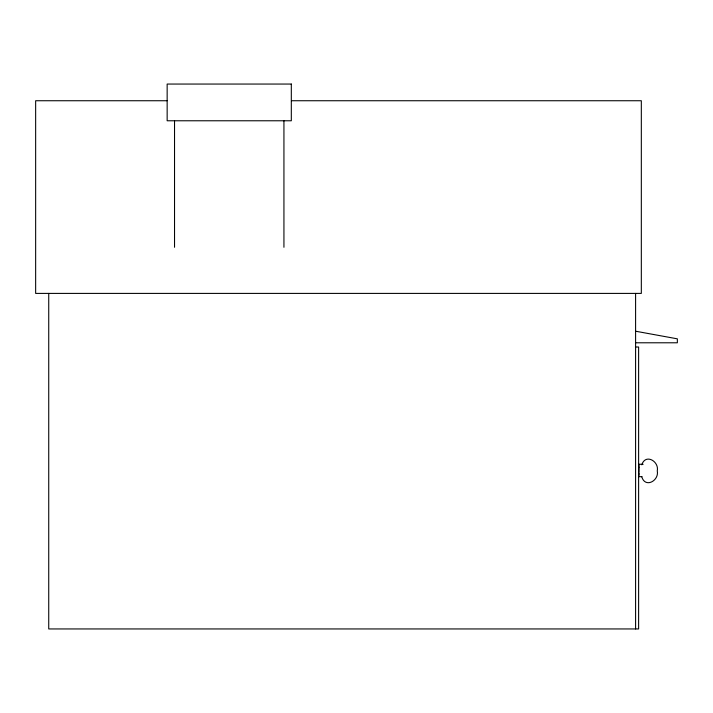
<?xml version="1.0" encoding="UTF-8"?>
<svg xmlns="http://www.w3.org/2000/svg" width="713" height="713" viewBox="0 0 713 713"><rect width="100%" height="100%" fill="white"/><g stroke="black" fill="none" stroke-linecap="round" stroke-linejoin="round"><path stroke-width="1.07" d="M638.759 472.389L638.714 465.473L638.732 466.097M638.598 476.801L638.75 467.371M638.75 473.289L638.732 475.099M638.75 474.056L638.759 473.548M638.714 475.464L638.732 474.858M638.572 464.787L638.634 463.905L638.75 467.657M641.825 464.814C645.345 453.299 659.302 461.222 657.27 470.901C659.302 480.589 645.345 488.503 641.825 476.988M167.029 100.738L35.65 100.738L35.65 293.408L641.326 293.408L641.326 100.738L291.724 100.738M635.595 342.784L677.35 342.784L677.35 338.835L635.595 331.215M635.595 347.008L638.616 347.008L638.616 628.946L48.734 628.946L48.734 293.408M638.795 464.27L643.135 464.27M638.795 476.667L642.048 476.667M635.595 293.408L635.595 628.946M283.934 120.773L283.934 247.286M174.533 120.773L174.533 247.286M291.314 84.054L167.154 84.054L167.154 120.773L291.314 120.773L291.314 84.054"/></g></svg>
